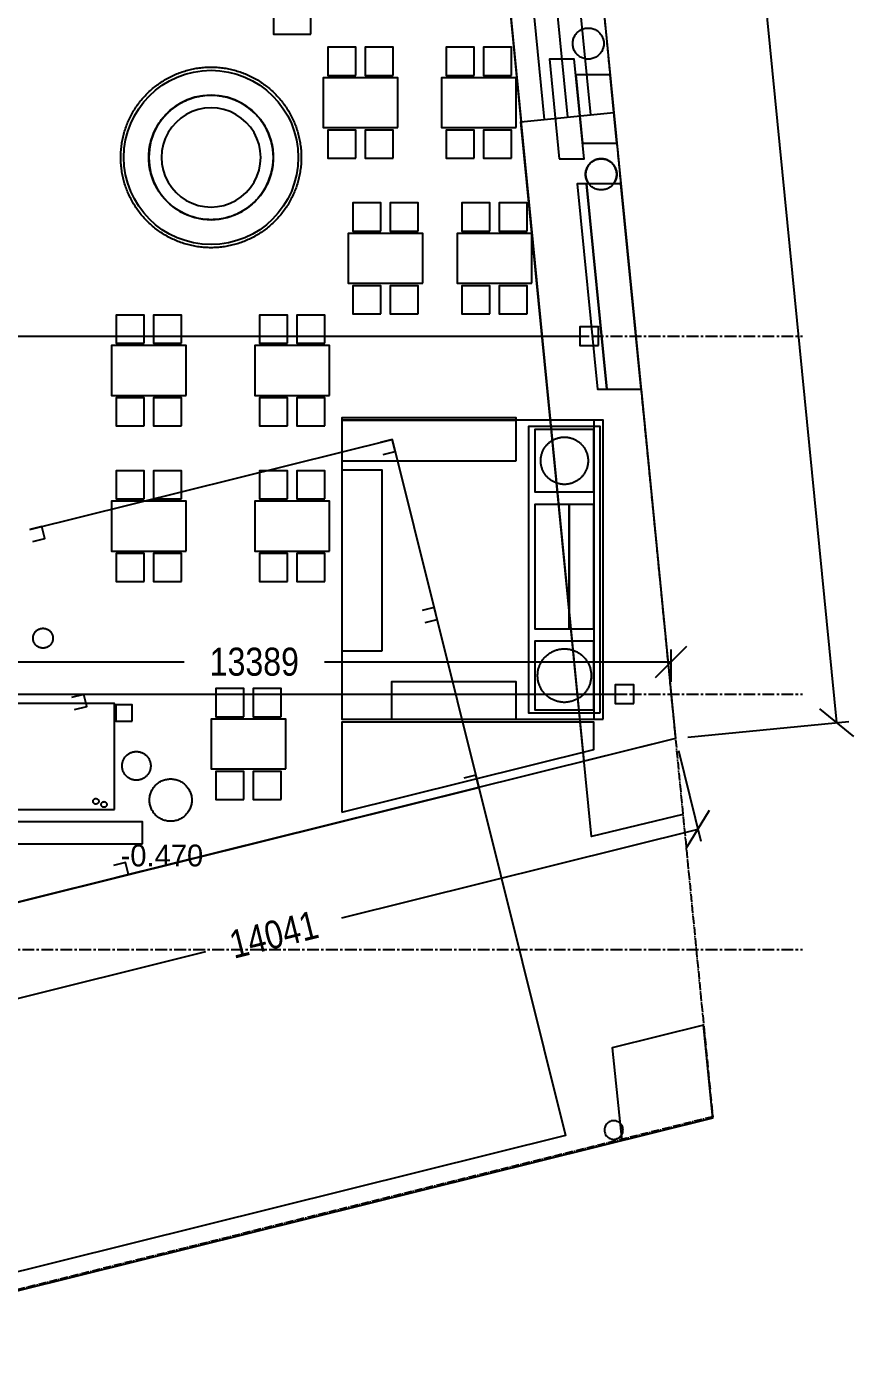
# Model space of a CAD drawing. Header units: millimetres. Extents: x -74219 to 26724, y -11313 to 45223.
# Drawn here: x 3034 to 16319, y -6424 to 14825 of the extents above; entities that cross this region are included whole.
import ezdxf

# ---------------------------------------------------------------- set-up
doc = ezdxf.new("R2010")
doc.units = ezdxf.units.MM
doc.linetypes.add('CENTER', pattern=[5.08, 3.175, -0.635, 0.635, -0.635])
doc.linetypes.add('DASHDOT', pattern=[3.556, 2.54, -0.508, 0, -0.508])
for name, color, linetype in [('SMK-CONTEXT', 8, 'CONTINUOUS'), ('SMK-DIMS', 7, 'CONTINUOUS'), ('SMK-EXIST', 30, 'CONTINUOUS'), ('SMK-GRID', 8, 'CENTER'), ('SMK-LEVEL', 7, 'CONTINUOUS'), ('SMK-LOT', 1, 'DASHDOT'), ('SMK-R6-BBQ', 30, 'Continuous'), ('SMK-R6-FURN', 7, 'Continuous'), ('SMK-R6-PHOTO', 5, 'Continuous'), ('SMK-R6-PLANT', 3, 'Continuous'), ('SMK-R6-ROOF', 34, 'Continuous'), ('SMK-R6-SERV', 4, 'Continuous'), ('SMK-R6-STREET', 6, 'Continuous'), ('SMK-R6-TREE', 3, 'Continuous'), ('SMK-STEPS', 30, 'CONTINUOUS'), ('SMK-ZONE', 3, 'CONTINUOUS')]:
    doc.layers.add(name, color=color, linetype=linetype)
doc.styles.add('OpenSansCondensed-Light', font='OpenSansCondensed-Light.ttf')
doc.dimstyles.new('SMK200', dxfattribs={"dimtxt": 450, "dimasz": 300, "dimexe": 200, "dimexo": 200, "dimgap": 100, "dimtad": 1, "dimdec": 0, "dimtsz": 250, "dimcen": 2.5, "dimazin": 3, "dimtfac": 1, "dimtmove": 0, "dimatfit": 3})

# ---------------------------------------------------------------- blocks, each defined once
blk = doc.blocks.new('_OBLIQUE')
at = {"color": 0, "linetype": 'BYBLOCK'}
blk.add_line((-0.5, -0.5), (0.5, 0.5), dxfattribs=at)
blk = doc.blocks.new('*D12')
for p, q in [((0, 4300), (0, 4820)), ((13389, 4300), (13389, 4820)), ((0, 4620), (5569.5, 4620)), ((7819.5, 4620), (13389, 4620))]:
    blk.add_line(p, q)
at = {"layer": 'Defpoints'}
for p in [(0, 4620), (0, 4100), (13389, 4100)]:
    blk.add_point(p, dxfattribs=at)
at = {"layer": 'SMK-DIMS', "xscale": 500, "yscale": 500}
for p in [(0, 4620), (13389, 4620)]:
    blk.add_blockref('_OBLIQUE', p, dxfattribs=at)
at = {"layer": 'SMK-DIMS', "insert": (6694.5, 4620), "char_height": 450, "attachment_point": 5, "style": 'OpenSansCondensed-Light'}
blk.add_mtext('13389', dxfattribs=at)
blk = doc.blocks.new('*D14')
for p, q in [((9855, 41985), (12443, 42240)), ((12244, 42220), (14035, 24052)), ((14255, 21813), (16046, 3644)), ((13658, 3409), (16245, 3664))]:
    blk.add_line(p, q)
at = {"layer": 'Defpoints'}
for p in [(12244, 42220), (9656, 41965), (13459, 3389)]:
    blk.add_point(p, dxfattribs=at)
at = {"layer": 'SMK-DIMS', "xscale": 500, "yscale": 500, "rotation": -84.37057896927848}
for p in [(12244, 42220), (16046, 3644)]:
    blk.add_blockref('_OBLIQUE', p, dxfattribs=at)
at = {"layer": 'SMK-DIMS', "insert": (14145, 22932), "char_height": 450, "attachment_point": 5, "rotation": 275.6294, "style": 'OpenSansCondensed-Light'}
blk.add_mtext('38763', dxfattribs=at)
blk = doc.blocks.new('*D15')
for p, q in [((13507, 3195), (13869, 1739)), ((8099, 510), (13821, 1934)), ((-119, -194), (243, -1650)), ((195, -1456), (5916, -33))]:
    blk.add_line(p, q)
at = {"layer": 'Defpoints'}
for p in [(13459, 3389), (-168, 0), (195, -1456)]:
    blk.add_point(p, dxfattribs=at)
at = {"layer": 'SMK-DIMS', "xscale": 500, "yscale": 500, "rotation": 13.967659105858573}
for p in [(13821, 1934), (195, -1456)]:
    blk.add_blockref('_OBLIQUE', p, dxfattribs=at)
at = {"layer": 'SMK-DIMS', "insert": (7008, 239), "char_height": 450, "attachment_point": 5, "rotation": 13.9677, "style": 'OpenSansCondensed-Light'}
blk.add_mtext('14041', dxfattribs=at)

msp = doc.modelspace()

# ---------------------------------------------------------------- linework, layer by layer
at = {"layer": 'SMK-CONTEXT'}
for points in [[(-1343.8, -292.6), (10301.4, 2603.9), (11691.7, -2985.7), (46.5, -5882.3)], [(14058.1, -2706.3), (119, -6173.4), (-2407.7, -1858.8), (-5435.2, -1714.9), (-9136.8, -3381.7), (-21774, -6424.1)]]:
    msp.add_lwpolyline(points, dxfattribs=at)
at = {"layer": 'SMK-EXIST'}
for points in [[(6999.8, 12721.5), (6991.3, 12852), (6965.8, 12980.3), (6923.7, 13104.2), (6865.9, 13221.5), (6793.2, 13330.3), (6706.9, 13428.6), (6608.6, 13514.9), (6499.8, 13587.5), (6382.5, 13645.4), (6258.7, 13687.4), (6130.4, 13713), (5999.8, 13721.5), (5869.3, 13713), (5741, 13687.4), (5617.2, 13645.4), (5499.8, 13587.5), (5391.1, 13514.9), (5292.7, 13428.6), (5206.5, 13330.3), (5133.8, 13221.5), (5076, 13104.2), (5033.9, 12980.3), (5008.4, 12852), (4999.8, 12721.5), (5008.4, 12591), (5033.9, 12462.7), (5076, 12338.8), (5133.8, 12221.5), (5206.5, 12112.7), (5292.7, 12014.4), (5391.1, 11928.2), (5499.8, 11855.5), (5617.2, 11797.6), (5741, 11755.6), (5869.3, 11730.1), (5999.8, 11721.5), (6130.4, 11730.1), (6258.7, 11755.6), (6382.5, 11797.6), (6499.8, 11855.5), (6608.6, 11928.2), (6706.9, 12014.4), (6793.2, 12112.7), (6865.9, 12221.5), (6923.7, 12338.8), (6965.8, 12462.7), (6991.3, 12591)], [(6796.6, 12721.5), (6789.8, 12825.5), (6769.5, 12927.7), (6736, 13026.4), (6689.9, 13119.9), (6632, 13206.6), (6563.2, 13284.9), (6484.9, 13353.6), (6398.2, 13411.5), (6304.7, 13457.6), (6206.1, 13491.1), (6103.8, 13511.5), (5999.8, 13518.3), (5895.8, 13511.5), (5793.6, 13491.1), (5694.9, 13457.6), (5601.4, 13411.5), (5514.8, 13353.6), (5436.4, 13284.9), (5367.7, 13206.6), (5309.8, 13119.9), (5263.7, 13026.4), (5230.2, 12927.7), (5209.9, 12825.5), (5203.1, 12721.5), (5209.9, 12617.5), (5230.2, 12515.3), (5263.7, 12416.6), (5309.8, 12323.1), (5367.7, 12236.5), (5436.4, 12158.1), (5514.8, 12089.4), (5601.4, 12031.5), (5694.9, 11985.4), (5793.6, 11951.9), (5895.8, 11931.5), (5999.8, 11924.7), (6103.8, 11931.5), (6206.1, 11951.9), (6304.7, 11985.4), (6398.2, 12031.5), (6484.9, 12089.4), (6563.2, 12158.1), (6632, 12236.5), (6689.9, 12323.1), (6736, 12416.6), (6769.5, 12515.3), (6789.8, 12617.5)], [(12617.1, -2898.4), (12615.9, -2878.9), (12612, -2859.6), (12605.7, -2841), (12597, -2823.4), (12586.1, -2807.1), (12573.2, -2792.4), (12558.5, -2779.4), (12542.1, -2768.5), (12524.5, -2759.9), (12506, -2753.5), (12486.7, -2749.7), (12467.1, -2748.4), (12447.6, -2749.7), (12428.3, -2753.5), (12409.7, -2759.9), (12392.1, -2768.5), (12375.8, -2779.4), (12361.1, -2792.4), (12348.1, -2807.1), (12337.2, -2823.4), (12328.6, -2841), (12322.3, -2859.6), (12318.4, -2878.9), (12317.1, -2898.4), (12318.4, -2918), (12322.3, -2937.3), (12328.6, -2955.8), (12337.2, -2973.4), (12348.1, -2989.7), (12361.1, -3004.5), (12375.8, -3017.4), (12392.1, -3028.3), (12409.7, -3037), (12428.3, -3043.3), (12447.6, -3047.2), (12467.1, -3048.4), (12486.7, -3047.2), (12506, -3043.3), (12524.5, -3037), (12542.1, -3028.3), (12558.5, -3017.4), (12573.2, -3004.5), (12586.1, -2989.7), (12597, -2973.4), (12605.7, -2955.8), (12612, -2937.3), (12615.9, -2918)]]:
    msp.add_lwpolyline(points, close=True, dxfattribs=at)
for points in [[(13576.5, 2170.8), (12110.4, 1814.2), (10975.2, 13293.1), (12471.5, 13441.4)], [(3088.5, 6745.4), (8911.1, 8193.6), (10301.4, 2603.9), (4478.8, 1155.7)], [(8765.2, 7951.3), (8959.3, 7999.5), (8911.1, 8193.6), (8717, 8145.4)], [(3136.7, 6551.3), (3330.8, 6599.6), (3282.5, 6793.7), (3088.5, 6745.4)], [(9436.3, 5253.5), (9630.4, 5301.7), (9582.1, 5495.8), (9388, 5447.6)], [(3807.8, 3853.5), (4001.9, 3901.8), (3953.6, 4095.9), (3759.5, 4047.6)], [(10107.3, 2555.7), (10301.4, 2603.9), (10253.1, 2798), (10059, 2749.8)], [(4478.8, 1155.7), (4672.9, 1204), (4624.6, 1398.1), (4430.5, 1349.8)], [(14058.1, -2706.3), (13911, -1213.9), (12443.2, -1579.6), (12595.1, -3070.2)]]:
    msp.add_lwpolyline(points, dxfattribs=at)
at = {"layer": 'SMK-GRID', "ltscale": 60}
for p, q in [((-14100, 9850), (15500, 9850)), ((-14100, 4100), (15500, 4100)), ((-14100, 0), (15500, 0))]:
    msp.add_line(p, q, dxfattribs=at)
at = {"layer": 'SMK-LOT', "ltscale": 50}
msp.add_lwpolyline([(-74219, 45222.9), (9656.2, 41965.1), (14057.3, -2684.6), (118.1, -6151.6), (-2408.5, -1837), (-5432.8, -1692.1), (-9138.8, -3360.4)], dxfattribs=at)
at = {"layer": 'SMK-R6-BBQ'}
for points in [[(10900, 8500), (10900, 8540), (8100, 8540), (8100, 8500)], [(12300, 3700), (12300, 8500), (8100, 8500), (8100, 3700)], [(10900, 7850), (10900, 8500), (8100, 8500), (8100, 7850)], [(12300, 3700), (12300, 8500), (12150, 8500), (12150, 3700)], [(12250, 3800), (12250, 8400), (11100, 8400), (11100, 3800)], [(12150, 7350), (12150, 8350), (11200, 8350), (11200, 7350)], [(12055, 7850), (12054.8, 7837.6), (12054.2, 7825.1), (12053.2, 7812.8), (12051.7, 7800.4), (12049.9, 7788.1), (12047.7, 7775.9), (12045.1, 7763.7), (12042.1, 7751.6), (12038.6, 7739.7), (12034.8, 7727.9), (12030.6, 7716.1), (12026.1, 7704.6), (12021.1, 7693.2), (12015.8, 7681.9), (12010.1, 7670.9), (12004.1, 7660), (11997.7, 7649.3), (11991, 7638.9), (11983.9, 7628.7), (11976.5, 7618.7), (11968.7, 7608.9), (11960.7, 7599.4), (11952.3, 7590.2), (11943.7, 7581.3), (11934.8, 7572.7), (11925.6, 7564.3), (11916.1, 7556.3), (11906.3, 7548.5), (11896.3, 7541.1), (11886.1, 7534), (11875.7, 7527.3), (11865, 7520.9), (11854.1, 7514.9), (11843.1, 7509.2), (11831.8, 7503.9), (11820.4, 7498.9), (11808.9, 7494.4), (11797.1, 7490.2), (11785.3, 7486.4), (11773.4, 7482.9), (11761.3, 7479.9), (11749.1, 7477.3), (11736.9, 7475.1), (11724.6, 7473.3), (11712.2, 7471.8), (11699.9, 7470.8), (11687.4, 7470.2), (11675, 7470), (11662.6, 7470.2), (11650.1, 7470.8), (11637.8, 7471.8), (11625.4, 7473.3), (11613.1, 7475.1), (11600.9, 7477.3), (11588.7, 7479.9), (11576.6, 7482.9), (11564.7, 7486.4), (11552.9, 7490.2), (11541.1, 7494.4), (11529.6, 7498.9), (11518.2, 7503.9), (11506.9, 7509.2), (11495.9, 7514.9), (11485, 7520.9), (11474.3, 7527.3), (11463.9, 7534), (11453.7, 7541.1), (11443.7, 7548.5), (11433.9, 7556.3), (11424.4, 7564.3), (11415.2, 7572.7), (11406.3, 7581.3), (11397.7, 7590.2), (11389.3, 7599.4), (11381.3, 7608.9), (11373.5, 7618.7), (11366.1, 7628.7), (11359, 7638.9), (11352.3, 7649.3), (11345.9, 7660), (11339.9, 7670.9), (11334.2, 7681.9), (11328.9, 7693.2), (11323.9, 7704.6), (11319.4, 7716.1), (11315.2, 7727.9), (11311.4, 7739.7), (11307.9, 7751.6), (11304.9, 7763.7), (11302.3, 7775.9), (11300.1, 7788.1), (11298.3, 7800.4), (11296.8, 7812.8), (11295.8, 7825.1), (11295.2, 7837.6), (11295, 7850), (11295.2, 7862.4), (11295.8, 7874.9), (11296.8, 7887.2), (11298.3, 7899.6), (11300.1, 7911.9), (11302.3, 7924.1), (11304.9, 7936.3), (11307.9, 7948.4), (11311.4, 7960.3), (11315.2, 7972.1), (11319.4, 7983.9), (11323.9, 7995.4), (11328.9, 8006.8), (11334.2, 8018.1), (11339.9, 8029.1), (11345.9, 8040), (11352.3, 8050.7), (11359, 8061.1), (11366.1, 8071.3), (11373.5, 8081.3), (11381.3, 8091.1), (11389.3, 8100.6), (11397.7, 8109.8), (11406.3, 8118.7), (11415.2, 8127.3), (11424.4, 8135.7), (11433.9, 8143.7), (11443.7, 8151.5), (11453.7, 8158.9), (11463.9, 8166), (11474.3, 8172.7), (11485, 8179.1), (11495.9, 8185.1), (11506.9, 8190.8), (11518.2, 8196.1), (11529.6, 8201.1), (11541.1, 8205.6), (11552.9, 8209.8), (11564.7, 8213.6), (11576.6, 8217.1), (11588.7, 8220.1), (11600.9, 8222.7), (11613.1, 8224.9), (11625.4, 8226.7), (11637.8, 8228.2), (11650.1, 8229.2), (11662.6, 8229.8), (11675, 8230), (11687.4, 8229.8), (11699.9, 8229.2), (11712.2, 8228.2), (11724.6, 8226.7), (11736.9, 8224.9), (11749.1, 8222.7), (11761.3, 8220.1), (11773.4, 8217.1), (11785.3, 8213.6), (11797.1, 8209.8), (11808.9, 8205.6), (11820.4, 8201.1), (11831.8, 8196.1), (11843.1, 8190.8), (11854.1, 8185.1), (11865, 8179.1), (11875.7, 8172.7), (11886.1, 8166), (11896.3, 8158.9), (11906.3, 8151.5), (11916.1, 8143.7), (11925.6, 8135.7), (11934.8, 8127.3), (11943.7, 8118.7), (11952.3, 8109.8), (11960.7, 8100.6), (11968.7, 8091.1), (11976.5, 8081.3), (11983.9, 8071.3), (11991, 8061.1), (11997.7, 8050.7), (12004.1, 8040), (12010.1, 8029.1), (12015.8, 8018.1), (12021.1, 8006.8), (12026.1, 7995.4), (12030.6, 7983.9), (12034.8, 7972.1), (12038.6, 7960.3), (12042.1, 7948.4), (12045.1, 7936.3), (12047.7, 7924.1), (12049.9, 7911.9), (12051.7, 7899.6), (12053.2, 7887.2), (12054.2, 7874.9), (12054.8, 7862.4)], [(8750, 4800), (8750, 7700), (8100, 7700), (8100, 4800)], [(11750, 5150), (11750, 7150), (11200, 7150), (11200, 5150)], [(12150, 5150), (12150, 7150), (11750, 7150), (11750, 5150)], [(12150, 3850), (12150, 4950), (11200, 4950), (11200, 3850)], [(12105, 4400), (12104.8, 4385.9), (12104.1, 4371.9), (12102.9, 4357.9), (12101.3, 4343.9), (12099.3, 4330), (12096.7, 4316.1), (12093.8, 4302.4), (12090.3, 4288.7), (12086.5, 4275.2), (12082.2, 4261.8), (12077.4, 4248.5), (12072.3, 4235.4), (12066.7, 4222.5), (12060.7, 4209.8), (12054.2, 4197.3), (12047.4, 4185), (12040.2, 4172.9), (12032.5, 4161.1), (12024.5, 4149.5), (12016.1, 4138.2), (12007.4, 4127.2), (11998.3, 4116.5), (11988.8, 4106.1), (11979.1, 4095.9), (11968.9, 4086.2), (11958.5, 4076.7), (11947.8, 4067.6), (11936.8, 4058.9), (11925.5, 4050.5), (11913.9, 4042.5), (11902.1, 4034.8), (11890, 4027.6), (11877.7, 4020.8), (11865.2, 4014.3), (11852.5, 4008.3), (11839.6, 4002.7), (11826.5, 3997.6), (11813.2, 3992.8), (11799.8, 3988.5), (11786.3, 3984.7), (11772.6, 3981.2), (11758.9, 3978.3), (11745, 3975.7), (11731.1, 3973.7), (11717.1, 3972.1), (11703.1, 3970.9), (11689.1, 3970.2), (11675, 3970), (11660.9, 3970.2), (11646.9, 3970.9), (11632.9, 3972.1), (11618.9, 3973.7), (11605, 3975.7), (11591.1, 3978.3), (11577.4, 3981.2), (11563.7, 3984.7), (11550.2, 3988.5), (11536.8, 3992.8), (11523.5, 3997.6), (11510.4, 4002.7), (11497.5, 4008.3), (11484.8, 4014.3), (11472.3, 4020.8), (11460, 4027.6), (11447.9, 4034.8), (11436.1, 4042.5), (11424.5, 4050.5), (11413.2, 4058.9), (11402.2, 4067.6), (11391.5, 4076.7), (11381.1, 4086.2), (11370.9, 4095.9), (11361.2, 4106.1), (11351.7, 4116.5), (11342.6, 4127.2), (11333.9, 4138.2), (11325.5, 4149.5), (11317.5, 4161.1), (11309.8, 4172.9), (11302.6, 4185), (11295.8, 4197.3), (11289.3, 4209.8), (11283.3, 4222.5), (11277.7, 4235.4), (11272.6, 4248.5), (11267.8, 4261.8), (11263.5, 4275.2), (11259.7, 4288.7), (11256.2, 4302.4), (11253.3, 4316.1), (11250.7, 4330), (11248.7, 4343.9), (11247.1, 4357.9), (11245.9, 4371.9), (11245.2, 4385.9), (11245, 4400), (11245.2, 4414.1), (11245.9, 4428.1), (11247.1, 4442.1), (11248.7, 4456.1), (11250.7, 4470), (11253.3, 4483.9), (11256.2, 4497.6), (11259.7, 4511.3), (11263.5, 4524.8), (11267.8, 4538.2), (11272.6, 4551.5), (11277.7, 4564.6), (11283.3, 4577.5), (11289.3, 4590.2), (11295.8, 4602.7), (11302.6, 4615), (11309.8, 4627.1), (11317.5, 4638.9), (11325.5, 4650.5), (11333.9, 4661.8), (11342.6, 4672.8), (11351.7, 4683.5), (11361.2, 4693.9), (11370.9, 4704.1), (11381.1, 4713.8), (11391.5, 4723.3), (11402.2, 4732.4), (11413.2, 4741.1), (11424.5, 4749.5), (11436.1, 4757.5), (11447.9, 4765.2), (11460, 4772.4), (11472.3, 4779.2), (11484.8, 4785.7), (11497.5, 4791.7), (11510.4, 4797.3), (11523.5, 4802.4), (11536.8, 4807.2), (11550.2, 4811.5), (11563.7, 4815.3), (11577.4, 4818.8), (11591.1, 4821.7), (11605, 4824.3), (11618.9, 4826.3), (11632.9, 4827.9), (11646.9, 4829.1), (11660.9, 4829.8), (11675, 4830), (11689.1, 4829.8), (11703.1, 4829.1), (11717.1, 4827.9), (11731.1, 4826.3), (11745, 4824.3), (11758.9, 4821.7), (11772.6, 4818.8), (11786.3, 4815.3), (11799.8, 4811.5), (11813.2, 4807.2), (11826.5, 4802.4), (11839.6, 4797.3), (11852.5, 4791.7), (11865.2, 4785.7), (11877.7, 4779.2), (11890, 4772.4), (11902.1, 4765.2), (11913.9, 4757.5), (11925.5, 4749.5), (11936.8, 4741.1), (11947.8, 4732.4), (11958.5, 4723.3), (11968.9, 4713.8), (11979.1, 4704.1), (11988.8, 4693.9), (11998.3, 4683.5), (12007.4, 4672.8), (12016.1, 4661.8), (12024.5, 4650.5), (12032.5, 4638.9), (12040.2, 4627.1), (12047.4, 4615), (12054.2, 4602.7), (12060.7, 4590.2), (12066.7, 4577.5), (12072.3, 4564.6), (12077.4, 4551.5), (12082.2, 4538.2), (12086.5, 4524.8), (12090.3, 4511.3), (12093.8, 4497.6), (12096.7, 4483.9), (12099.3, 4470), (12101.3, 4456.1), (12102.9, 4442.1), (12104.1, 4428.1), (12104.8, 4414.1)], [(10900, 3700), (10900, 4300), (8900, 4300), (8900, 3700)], [(8100, 2206.4), (12150, 3213.7), (12150, 3650), (8100, 3650)]]:
    msp.add_lwpolyline(points, close=True, dxfattribs=at)
at = {"layer": 'SMK-R6-FURN'}
for points in [[(8325, 14040), (8325, 14490), (7875, 14490), (7875, 14040)], [(8925, 14040), (8925, 14490), (8475, 14490), (8475, 14040)], [(10225, 14040), (10225, 14490), (9775, 14490), (9775, 14040)], [(10825, 14040), (10825, 14490), (10375, 14490), (10375, 14040)], [(9000, 13200), (9000, 14000), (7800, 14000), (7800, 13200)], [(10900, 13200), (10900, 14000), (9700, 14000), (9700, 13200)], [(8325, 12710), (8325, 13160), (7875, 13160), (7875, 12710)], [(8925, 12710), (8925, 13160), (8475, 13160), (8475, 12710)], [(10225, 12710), (10225, 13160), (9775, 13160), (9775, 12710)], [(10825, 12710), (10825, 13160), (10375, 13160), (10375, 12710)], [(8725, 11540), (8725, 11990), (8275, 11990), (8275, 11540)], [(9325, 11540), (9325, 11990), (8875, 11990), (8875, 11540)], [(10475, 11540), (10475, 11990), (10025, 11990), (10025, 11540)], [(11075, 11540), (11075, 11990), (10625, 11990), (10625, 11540)], [(9400, 10700), (9400, 11500), (8200, 11500), (8200, 10700)], [(11150, 10700), (11150, 11500), (9950, 11500), (9950, 10700)], [(8725, 10210), (8725, 10660), (8275, 10660), (8275, 10210)], [(9325, 10210), (9325, 10660), (8875, 10660), (8875, 10210)], [(10475, 10210), (10475, 10660), (10025, 10660), (10025, 10210)], [(11075, 10210), (11075, 10660), (10625, 10660), (10625, 10210)], [(4925, 9740), (4925, 10190), (4475, 10190), (4475, 9740)], [(5525, 9740), (5525, 10190), (5075, 10190), (5075, 9740)], [(7225, 9740), (7225, 10190), (6775, 10190), (6775, 9740)], [(7825, 9740), (7825, 10190), (7375, 10190), (7375, 9740)], [(5600, 8900), (5600, 9700), (4400, 9700), (4400, 8900)], [(7900, 8900), (7900, 9700), (6700, 9700), (6700, 8900)], [(4925, 8410), (4925, 8860), (4475, 8860), (4475, 8410)], [(5525, 8410), (5525, 8860), (5075, 8860), (5075, 8410)], [(7225, 8410), (7225, 8860), (6775, 8860), (6775, 8410)], [(7825, 8410), (7825, 8860), (7375, 8860), (7375, 8410)], [(4925, 7240), (4925, 7690), (4475, 7690), (4475, 7240)], [(5525, 7240), (5525, 7690), (5075, 7690), (5075, 7240)], [(7225, 7240), (7225, 7690), (6775, 7690), (6775, 7240)], [(7825, 7240), (7825, 7690), (7375, 7690), (7375, 7240)], [(5600, 6400), (5600, 7200), (4400, 7200), (4400, 6400)], [(7900, 6400), (7900, 7200), (6700, 7200), (6700, 6400)], [(4925, 5910), (4925, 6360), (4475, 6360), (4475, 5910)], [(5525, 5910), (5525, 6360), (5075, 6360), (5075, 5910)], [(7225, 5910), (7225, 6360), (6775, 6360), (6775, 5910)], [(7825, 5910), (7825, 6360), (7375, 6360), (7375, 5910)], [(6525, 3740), (6525, 4190), (6075, 4190), (6075, 3740)], [(7125, 3740), (7125, 4190), (6675, 4190), (6675, 3740)], [(7200, 2900), (7200, 3700), (6000, 3700), (6000, 2900)], [(6525, 2410), (6525, 2860), (6075, 2860), (6075, 2410)], [(7125, 2410), (7125, 2860), (6675, 2860), (6675, 2410)]]:
    msp.add_lwpolyline(points, close=True, dxfattribs=at)
at = {"layer": 'SMK-R6-PHOTO'}
for points in [[(3460, 5000), (3459.7, 4989.5), (3458.6, 4979.1), (3456.9, 4968.8), (3454.5, 4958.6), (3451.5, 4948.6), (3447.8, 4938.8), (3443.5, 4929.2), (3438.6, 4920), (3433, 4911.1), (3426.9, 4902.6), (3420.3, 4894.5), (3413.1, 4886.9), (3405.5, 4879.7), (3397.4, 4873.1), (3388.9, 4867), (3380, 4861.4), (3370.8, 4856.5), (3361.2, 4852.2), (3351.4, 4848.5), (3341.4, 4845.5), (3331.2, 4843.1), (3320.9, 4841.4), (3310.5, 4840.3), (3300, 4840), (3289.5, 4840.3), (3279.1, 4841.4), (3268.8, 4843.1), (3258.6, 4845.5), (3248.6, 4848.5), (3238.8, 4852.2), (3229.2, 4856.5), (3220, 4861.4), (3211.1, 4867), (3202.6, 4873.1), (3194.5, 4879.7), (3186.9, 4886.9), (3179.7, 4894.5), (3173.1, 4902.6), (3167, 4911.1), (3161.4, 4920), (3156.5, 4929.2), (3152.2, 4938.8), (3148.5, 4948.6), (3145.5, 4958.6), (3143.1, 4968.8), (3141.4, 4979.1), (3140.3, 4989.5), (3140, 5000), (3140.3, 5010.5), (3141.4, 5020.9), (3143.1, 5031.2), (3145.5, 5041.4), (3148.5, 5051.4), (3152.2, 5061.2), (3156.5, 5070.8), (3161.4, 5080), (3167, 5088.9), (3173.1, 5097.4), (3179.7, 5105.5), (3186.9, 5113.1), (3194.5, 5120.3), (3202.6, 5126.9), (3211.1, 5133), (3220, 5138.6), (3229.2, 5143.5), (3238.8, 5147.8), (3248.6, 5151.5), (3258.6, 5154.5), (3268.8, 5156.9), (3279.1, 5158.6), (3289.5, 5159.7), (3300, 5160), (3310.5, 5159.7), (3320.9, 5158.6), (3331.2, 5156.9), (3341.4, 5154.5), (3351.4, 5151.5), (3361.2, 5147.8), (3370.8, 5143.5), (3380, 5138.6), (3388.9, 5133), (3397.4, 5126.9), (3405.5, 5120.3), (3413.1, 5113.1), (3420.3, 5105.5), (3426.9, 5097.4), (3433, 5088.9), (3438.6, 5080), (3443.5, 5070.8), (3447.8, 5061.2), (3451.5, 5051.4), (3454.5, 5041.4), (3456.9, 5031.2), (3458.6, 5020.9), (3459.7, 5010.5)], [(4450, 2250), (4450, 3950), (2150, 3950), (2150, 2250)], [(4730, 3670), (4730, 3930), (4470, 3930), (4470, 3670)], [(5030, 2950), (5029.7, 2938.7), (5028.9, 2927.5), (5027.5, 2916.3), (5025.6, 2905.1), (5023.1, 2894.1), (5020.1, 2883.2), (5016.6, 2872.5), (5012.5, 2862), (5007.9, 2851.7), (5002.8, 2841.6), (4997.3, 2831.8), (4991.2, 2822.2), (4984.7, 2813), (4977.8, 2804.1), (4970.4, 2795.5), (4962.6, 2787.4), (4954.5, 2779.6), (4945.9, 2772.2), (4937, 2765.3), (4927.8, 2758.8), (4918.2, 2752.7), (4908.4, 2747.2), (4898.3, 2742.1), (4888, 2737.5), (4877.5, 2733.4), (4866.8, 2729.9), (4855.9, 2726.9), (4844.9, 2724.4), (4833.7, 2722.5), (4822.5, 2721.1), (4811.3, 2720.3), (4800, 2720), (4788.7, 2720.3), (4777.5, 2721.1), (4766.3, 2722.5), (4755.1, 2724.4), (4744.1, 2726.9), (4733.2, 2729.9), (4722.5, 2733.4), (4712, 2737.5), (4701.7, 2742.1), (4691.6, 2747.2), (4681.8, 2752.7), (4672.2, 2758.8), (4663, 2765.3), (4654.1, 2772.2), (4645.5, 2779.6), (4637.4, 2787.4), (4629.6, 2795.5), (4622.2, 2804.1), (4615.3, 2813), (4608.8, 2822.2), (4602.7, 2831.8), (4597.2, 2841.6), (4592.1, 2851.7), (4587.5, 2862), (4583.4, 2872.5), (4579.9, 2883.2), (4576.9, 2894.1), (4574.4, 2905.1), (4572.5, 2916.3), (4571.1, 2927.5), (4570.3, 2938.7), (4570, 2950), (4570.3, 2961.3), (4571.1, 2972.5), (4572.5, 2983.7), (4574.4, 2994.9), (4576.9, 3005.9), (4579.9, 3016.8), (4583.4, 3027.5), (4587.5, 3038), (4592.1, 3048.3), (4597.2, 3058.4), (4602.7, 3068.2), (4608.8, 3077.8), (4615.3, 3087), (4622.2, 3095.9), (4629.6, 3104.5), (4637.4, 3112.6), (4645.5, 3120.4), (4654.1, 3127.8), (4663, 3134.7), (4672.2, 3141.2), (4681.8, 3147.3), (4691.6, 3152.8), (4701.7, 3157.9), (4712, 3162.5), (4722.5, 3166.6), (4733.2, 3170.1), (4744.1, 3173.1), (4755.1, 3175.6), (4766.3, 3177.5), (4777.5, 3178.9), (4788.7, 3179.7), (4800, 3180), (4811.3, 3179.7), (4822.5, 3178.9), (4833.7, 3177.5), (4844.9, 3175.6), (4855.9, 3173.1), (4866.8, 3170.1), (4877.5, 3166.6), (4888, 3162.5), (4898.3, 3157.9), (4908.4, 3152.8), (4918.2, 3147.3), (4927.8, 3141.2), (4937, 3134.7), (4945.9, 3127.8), (4954.5, 3120.4), (4962.6, 3112.6), (4970.4, 3104.5), (4977.8, 3095.9), (4984.7, 3087), (4991.2, 3077.8), (4997.3, 3068.2), (5002.8, 3058.4), (5007.9, 3048.3), (5012.5, 3038), (5016.6, 3027.5), (5020.1, 3016.8), (5023.1, 3005.9), (5025.6, 2994.9), (5027.5, 2983.7), (5028.9, 2972.5), (5029.7, 2961.3)], [(5690, 2400), (5689.6, 2383.3), (5688.4, 2366.7), (5686.3, 2350.1), (5683.5, 2333.7), (5679.8, 2317.4), (5675.4, 2301.3), (5670.1, 2285.5), (5664.1, 2269.9), (5657.4, 2254.6), (5649.9, 2239.7), (5641.6, 2225.2), (5632.7, 2211.1), (5623.1, 2197.5), (5612.8, 2184.3), (5601.9, 2171.7), (5590.4, 2159.6), (5578.3, 2148.1), (5565.7, 2137.2), (5552.5, 2126.9), (5538.9, 2117.3), (5524.8, 2108.4), (5510.3, 2100.1), (5495.4, 2092.6), (5480.1, 2085.9), (5464.5, 2079.9), (5448.7, 2074.6), (5432.6, 2070.2), (5416.3, 2066.5), (5399.9, 2063.7), (5383.3, 2061.6), (5366.7, 2060.4), (5350, 2060), (5333.3, 2060.4), (5316.7, 2061.6), (5300.1, 2063.7), (5283.7, 2066.5), (5267.4, 2070.2), (5251.3, 2074.6), (5235.5, 2079.9), (5219.9, 2085.9), (5204.6, 2092.6), (5189.7, 2100.1), (5175.2, 2108.4), (5161.1, 2117.3), (5147.5, 2126.9), (5134.3, 2137.2), (5121.7, 2148.1), (5109.6, 2159.6), (5098.1, 2171.7), (5087.2, 2184.3), (5076.9, 2197.5), (5067.3, 2211.1), (5058.4, 2225.2), (5050.1, 2239.7), (5042.6, 2254.6), (5035.9, 2269.9), (5029.9, 2285.5), (5024.6, 2301.3), (5020.2, 2317.4), (5016.5, 2333.7), (5013.7, 2350.1), (5011.6, 2366.7), (5010.4, 2383.3), (5010, 2400), (5010.4, 2416.7), (5011.6, 2433.3), (5013.7, 2449.9), (5016.5, 2466.3), (5020.2, 2482.6), (5024.6, 2498.7), (5029.9, 2514.5), (5035.9, 2530.1), (5042.6, 2545.4), (5050.1, 2560.3), (5058.4, 2574.8), (5067.3, 2588.9), (5076.9, 2602.5), (5087.2, 2615.7), (5098.1, 2628.3), (5109.6, 2640.4), (5121.7, 2651.9), (5134.3, 2662.8), (5147.5, 2673.1), (5161.1, 2682.7), (5175.2, 2691.6), (5189.7, 2699.9), (5204.6, 2707.4), (5219.9, 2714.1), (5235.5, 2720.1), (5251.3, 2725.4), (5267.4, 2729.8), (5283.7, 2733.5), (5300.1, 2736.3), (5316.7, 2738.4), (5333.3, 2739.6), (5350, 2740), (5366.7, 2739.6), (5383.3, 2738.4), (5399.9, 2736.3), (5416.3, 2733.5), (5432.6, 2729.8), (5448.7, 2725.4), (5464.5, 2720.1), (5480.1, 2714.1), (5495.4, 2707.4), (5510.3, 2699.9), (5524.8, 2691.6), (5538.9, 2682.7), (5552.5, 2673.1), (5565.7, 2662.8), (5578.3, 2651.9), (5590.4, 2640.4), (5601.9, 2628.3), (5612.8, 2615.7), (5623.1, 2602.5), (5632.7, 2588.9), (5641.6, 2574.8), (5649.9, 2560.3), (5657.4, 2545.4), (5664.1, 2530.1), (5670.1, 2514.5), (5675.4, 2498.7), (5679.8, 2482.6), (5683.5, 2466.3), (5686.3, 2449.9), (5688.4, 2433.3), (5689.6, 2416.7)], [(4195, 2380), (4194.6, 2374.1), (4193.5, 2368.4), (4191.6, 2362.8), (4189, 2357.5), (4185.7, 2352.6), (4181.8, 2348.2), (4177.4, 2344.3), (4172.5, 2341), (4167.2, 2338.4), (4161.6, 2336.5), (4155.9, 2335.4), (4150, 2335), (4144.1, 2335.4), (4138.4, 2336.5), (4132.8, 2338.4), (4127.5, 2341), (4122.6, 2344.3), (4118.2, 2348.2), (4114.3, 2352.6), (4111, 2357.5), (4108.4, 2362.8), (4106.5, 2368.4), (4105.4, 2374.1), (4105, 2380), (4105.4, 2385.9), (4106.5, 2391.6), (4108.4, 2397.2), (4111, 2402.5), (4114.3, 2407.4), (4118.2, 2411.8), (4122.6, 2415.7), (4127.5, 2419), (4132.8, 2421.6), (4138.4, 2423.5), (4144.1, 2424.6), (4150, 2425), (4155.9, 2424.6), (4161.6, 2423.5), (4167.2, 2421.6), (4172.5, 2419), (4177.4, 2415.7), (4181.8, 2411.8), (4185.7, 2407.4), (4189, 2402.5), (4191.6, 2397.2), (4193.5, 2391.6), (4194.6, 2385.9)], [(4325, 2330), (4324.6, 2324.1), (4323.5, 2318.4), (4321.6, 2312.8), (4319, 2307.5), (4315.7, 2302.6), (4311.8, 2298.2), (4307.4, 2294.3), (4302.5, 2291), (4297.2, 2288.4), (4291.6, 2286.5), (4285.9, 2285.4), (4280, 2285), (4274.1, 2285.4), (4268.4, 2286.5), (4262.8, 2288.4), (4257.5, 2291), (4252.6, 2294.3), (4248.2, 2298.2), (4244.3, 2302.6), (4241, 2307.5), (4238.4, 2312.8), (4236.5, 2318.4), (4235.4, 2324.1), (4235, 2330), (4235.4, 2335.9), (4236.5, 2341.6), (4238.4, 2347.2), (4241, 2352.5), (4244.3, 2357.4), (4248.2, 2361.8), (4252.6, 2365.7), (4257.5, 2369), (4262.8, 2371.6), (4268.4, 2373.5), (4274.1, 2374.6), (4280, 2375), (4285.9, 2374.6), (4291.6, 2373.5), (4297.2, 2371.6), (4302.5, 2369), (4307.4, 2365.7), (4311.8, 2361.8), (4315.7, 2357.4), (4319, 2352.5), (4321.6, 2347.2), (4323.5, 2341.6), (4324.6, 2335.9)], [(4900, 1700), (4900, 2050), (1700, 2050), (1700, 1700)]]:
    msp.add_lwpolyline(points, close=True, dxfattribs=at)
at = {"layer": 'SMK-R6-PLANT'}
msp.add_lwpolyline([(12328.9, 14850), (12814.6, 9922.8), (12580.3, 12300), (12465.4, 12300), (12473.4, 12311.1), (12482, 12325), (12489.7, 12339.4), (12496.5, 12354.3), (12502.2, 12369.6), (12507, 12385.3), (12510.7, 12401.2), (12513.3, 12417.4), (12514.9, 12433.6), (12515.5, 12450), (12514.9, 12466.4), (12513.3, 12482.6), (12510.7, 12498.8), (12507, 12514.7), (12502.2, 12530.4), (12496.5, 12545.7), (12489.7, 12560.6), (12482, 12575), (12473.4, 12588.9), (12463.8, 12602.2), (12453.4, 12614.8), (12442.3, 12626.8), (12430.3, 12638), (12417.7, 12648.3), (12404.4, 12657.9), (12390.5, 12666.5), (12376.1, 12674.2), (12361.2, 12681), (12345.8, 12686.7), (12330.2, 12691.5), (12314.3, 12695.2), (12298.1, 12697.9), (12281.8, 12699.5), (12265.5, 12700), (12249.1, 12699.5), (12232.9, 12697.9), (12216.7, 12695.2), (12200.8, 12691.5), (12185.1, 12686.7), (12169.8, 12681), (12154.9, 12674.2), (12140.5, 12666.5), (12126.6, 12657.9), (12113.3, 12648.3), (12100.6, 12638), (12088.7, 12626.8), (12077.5, 12614.8), (12067.1, 12602.2), (12057.6, 12588.9), (12049, 12575), (12041.3, 12560.6), (12034.5, 12545.7), (12028.8, 12530.4), (12024, 12514.7), (12020.3, 12498.8), (12017.6, 12482.6), (12016, 12466.4), (12015.5, 12450), (12016, 12433.6), (12017.6, 12417.4), (12020.3, 12401.2), (12024, 12385.3), (12028.8, 12369.6), (12034.5, 12354.3), (12041.3, 12339.4), (12049, 12325), (12057.6, 12311.1), (12065.6, 12300), (12030.3, 12300), (11880.3, 12300), (12205.5, 9000), (12355.5, 9000), (12905.5, 9000), (13458.6, 3389.2), (11994.5, 3025), (10759.9, 15550)], dxfattribs=at)
at = {"layer": 'SMK-R6-ROOF'}
for p, q in [((0, 9850), (12071.8, 9850)), ((0, 4100), (12638.5, 4100))]:
    msp.add_line(p, q, dxfattribs=at)
for points in [[(12221.8, 9700), (12221.8, 10000), (11921.8, 10000), (11921.8, 9700)], [(12788.5, 3950), (12788.5, 4250), (12488.5, 4250), (12488.5, 3950)]]:
    msp.add_lwpolyline(points, close=True, dxfattribs=at)
msp.add_circle((5999, 12722), 1400, dxfattribs=at)
at = {"layer": 'SMK-R6-SERV'}
msp.add_lwpolyline([(7600, 14700), (7600, 15250), (7000, 15250), (7000, 14700)], close=True, dxfattribs=at)
at = {"layer": 'SMK-R6-STREET'}
for points in [[(12308.5, 14550), (12308, 14533.6), (12306.3, 14517.4), (12303.7, 14501.2), (12300, 14485.3), (12295.2, 14469.6), (12289.5, 14454.3), (12282.7, 14439.4), (12275, 14425), (12266.4, 14411.1), (12256.8, 14397.8), (12246.4, 14385.2), (12235.3, 14373.2), (12223.3, 14362), (12210.7, 14351.7), (12197.4, 14342.1), (12183.5, 14333.5), (12169.1, 14325.8), (12154.2, 14319), (12138.8, 14313.3), (12123.2, 14308.5), (12107.3, 14304.8), (12091.1, 14302.1), (12074.8, 14300.5), (12058.5, 14300), (12042.1, 14300.5), (12025.9, 14302.1), (12009.7, 14304.8), (11993.8, 14308.5), (11978.1, 14313.3), (11962.8, 14319), (11947.9, 14325.8), (11933.5, 14333.5), (11919.6, 14342.1), (11906.3, 14351.7), (11893.7, 14362), (11881.7, 14373.2), (11870.5, 14385.2), (11860.1, 14397.8), (11850.6, 14411.1), (11842, 14425), (11834.3, 14439.4), (11827.5, 14454.3), (11821.8, 14469.6), (11817, 14485.3), (11813.3, 14501.2), (11810.6, 14517.4), (11809, 14533.6), (11808.5, 14550), (11809, 14566.4), (11810.6, 14582.6), (11813.3, 14598.8), (11817, 14614.7), (11821.8, 14630.4), (11827.5, 14645.7), (11834.3, 14660.6), (11842, 14675), (11850.6, 14688.9), (11860.1, 14702.2), (11870.5, 14714.8), (11881.7, 14726.8), (11893.7, 14738), (11906.3, 14748.3), (11919.6, 14757.9), (11933.5, 14766.5), (11947.9, 14774.2), (11962.8, 14781), (11978.1, 14786.7), (11993.8, 14791.5), (12009.7, 14795.2), (12025.9, 14797.9), (12042.1, 14799.5), (12058.5, 14800), (12074.8, 14799.5), (12091.1, 14797.9), (12107.3, 14795.2), (12123.2, 14791.5), (12138.8, 14786.7), (12154.2, 14781), (12169.1, 14774.2), (12183.5, 14766.5), (12197.4, 14757.9), (12210.7, 14748.3), (12223.3, 14738), (12235.3, 14726.8), (12246.4, 14714.8), (12256.8, 14702.2), (12266.4, 14688.9), (12275, 14675), (12282.7, 14660.6), (12289.5, 14645.7), (12295.2, 14630.4), (12300, 14614.7), (12303.7, 14598.8), (12306.3, 14582.6), (12308, 14566.4)], [(11590.8, 12700), (11990.8, 12700), (11833.1, 14300), (11433.1, 14300)], [(11966.2, 12950), (12516.2, 12950), (12407.8, 14050), (11857.8, 14050)], [(12515.5, 12450), (12514.9, 12433.6), (12513.3, 12417.4), (12510.7, 12401.2), (12507, 12385.3), (12502.2, 12369.6), (12496.5, 12354.3), (12489.7, 12339.4), (12482, 12325), (12473.4, 12311.1), (12463.8, 12297.8), (12453.4, 12285.2), (12442.3, 12273.2), (12430.3, 12262), (12417.7, 12251.7), (12404.4, 12242.1), (12390.5, 12233.5), (12376.1, 12225.8), (12361.2, 12219), (12345.8, 12213.3), (12330.2, 12208.5), (12314.3, 12204.8), (12298.1, 12202.1), (12281.8, 12200.5), (12265.5, 12200), (12249.1, 12200.5), (12232.9, 12202.1), (12216.7, 12204.8), (12200.8, 12208.5), (12185.1, 12213.3), (12169.8, 12219), (12154.9, 12225.8), (12140.5, 12233.5), (12126.6, 12242.1), (12113.3, 12251.7), (12100.6, 12262), (12088.7, 12273.2), (12077.5, 12285.2), (12067.1, 12297.8), (12057.6, 12311.1), (12049, 12325), (12041.3, 12339.4), (12034.5, 12354.3), (12028.8, 12369.6), (12024, 12385.3), (12020.3, 12401.2), (12017.6, 12417.4), (12016, 12433.6), (12015.5, 12450), (12016, 12466.4), (12017.6, 12482.6), (12020.3, 12498.8), (12024, 12514.7), (12028.8, 12530.4), (12034.5, 12545.7), (12041.3, 12560.6), (12049, 12575), (12057.6, 12588.9), (12067.1, 12602.2), (12077.5, 12614.8), (12088.7, 12626.8), (12100.6, 12638), (12113.3, 12648.3), (12126.6, 12657.9), (12140.5, 12666.5), (12154.9, 12674.2), (12169.8, 12681), (12185.1, 12686.7), (12200.8, 12691.5), (12216.7, 12695.2), (12232.9, 12697.9), (12249.1, 12699.5), (12265.5, 12700), (12281.8, 12699.5), (12298.1, 12697.9), (12314.3, 12695.2), (12330.2, 12691.5), (12345.8, 12686.7), (12361.2, 12681), (12376.1, 12674.2), (12390.5, 12666.5), (12404.4, 12657.9), (12417.7, 12648.3), (12430.3, 12638), (12442.3, 12626.8), (12453.4, 12614.8), (12463.8, 12602.2), (12473.4, 12588.9), (12482, 12575), (12489.7, 12560.6), (12496.5, 12545.7), (12502.2, 12530.4), (12507, 12514.7), (12510.7, 12498.8), (12513.3, 12482.6), (12514.9, 12466.4)], [(12205.5, 9000), (12355.5, 9000), (12030.3, 12300), (11880.3, 12300)], [(12355.5, 9000), (12905.5, 9000), (12580.3, 12300), (12030.3, 12300)]]:
    msp.add_lwpolyline(points, close=True, dxfattribs=at)
at = {"layer": 'SMK-R6-TREE'}
for points in [[(7448.8, 12698.3), (7448.2, 12674.6), (7447.3, 12650.9), (7445.9, 12627.2), (7444.2, 12603.5), (7442, 12579.9), (7439.5, 12556.3), (7436.6, 12532.7), (7433.3, 12509.2), (7429.6, 12485.8), (7425.6, 12462.4), (7421.1, 12439.1), (7416.3, 12415.9), (7411.1, 12392.7), (7405.5, 12369.7), (7399.6, 12346.7), (7393.3, 12323.8), (7386.6, 12301.1), (7379.5, 12278.4), (7372, 12255.9), (7364.2, 12233.5), (7356.1, 12211.2), (7347.5, 12189.1), (7338.6, 12167.1), (7329.4, 12145.3), (7319.8, 12123.6), (7309.8, 12102), (7299.5, 12080.7), (7288.8, 12059.5), (7277.8, 12038.5), (7266.4, 12017.6), (7254.7, 11997), (7242.7, 11976.6), (7230.3, 11956.3), (7217.7, 11936.3), (7204.6, 11916.4), (7191.3, 11896.8), (7177.6, 11877.4), (7163.7, 11858.2), (7149.4, 11839.3), (7134.8, 11820.6), (7119.9, 11802.1), (7104.7, 11783.9), (7089.2, 11765.9), (7073.4, 11748.2), (7057.3, 11730.8), (7040.9, 11713.6), (7024.3, 11696.7), (7007.4, 11680.1), (6990.2, 11663.7), (6972.8, 11647.6), (6955.1, 11631.8), (6937.1, 11616.3), (6918.9, 11601.1), (6900.4, 11586.2), (6881.7, 11571.6), (6862.8, 11557.3), (6843.6, 11543.4), (6824.2, 11529.7), (6804.6, 11516.4), (6784.7, 11503.3), (6764.7, 11490.7), (6744.4, 11478.3), (6724, 11466.3), (6703.4, 11454.6), (6682.5, 11443.2), (6661.5, 11432.2), (6640.3, 11421.5), (6619, 11411.2), (6597.4, 11401.2), (6575.7, 11391.6), (6553.9, 11382.4), (6531.9, 11373.5), (6509.8, 11364.9), (6487.5, 11356.8), (6465.1, 11349), (6442.6, 11341.5), (6419.9, 11334.4), (6397.2, 11327.7), (6374.3, 11321.4), (6351.3, 11315.5), (6328.3, 11309.9), (6305.1, 11304.7), (6281.9, 11299.9), (6258.6, 11295.4), (6235.2, 11291.4), (6211.8, 11287.7), (6188.3, 11284.4), (6164.7, 11281.5), (6141.1, 11279), (6117.5, 11276.8), (6093.8, 11275.1), (6070.1, 11273.7), (6046.4, 11272.8), (6022.7, 11272.2), (5999, 11272), (5975.3, 11272.2), (5951.6, 11272.8), (5927.9, 11273.7), (5904.2, 11275.1), (5880.5, 11276.8), (5856.9, 11279), (5833.3, 11281.5), (5809.7, 11284.4), (5786.2, 11287.7), (5762.8, 11291.4), (5739.4, 11295.4), (5716.1, 11299.9), (5692.9, 11304.7), (5669.7, 11309.9), (5646.7, 11315.5), (5623.7, 11321.4), (5600.8, 11327.7), (5578.1, 11334.4), (5555.4, 11341.5), (5532.9, 11349), (5510.5, 11356.8), (5488.2, 11364.9), (5466.1, 11373.5), (5444.1, 11382.4), (5422.3, 11391.6), (5400.6, 11401.2), (5379, 11411.2), (5357.7, 11421.5), (5336.5, 11432.2), (5315.5, 11443.2), (5294.6, 11454.6), (5274, 11466.3), (5253.6, 11478.3), (5233.3, 11490.7), (5213.3, 11503.3), (5193.4, 11516.4), (5173.8, 11529.7), (5154.4, 11543.4), (5135.2, 11557.3), (5116.3, 11571.6), (5097.6, 11586.2), (5079.1, 11601.1), (5060.9, 11616.3), (5042.9, 11631.8), (5025.2, 11647.6), (5007.8, 11663.7), (4990.6, 11680.1), (4973.7, 11696.7), (4957.1, 11713.6), (4940.7, 11730.8), (4924.6, 11748.2), (4908.8, 11765.9), (4893.3, 11783.9), (4878.1, 11802.1), (4863.2, 11820.6), (4848.6, 11839.3), (4834.3, 11858.2), (4820.4, 11877.4), (4806.7, 11896.8), (4793.4, 11916.4), (4780.3, 11936.3), (4767.7, 11956.3), (4755.3, 11976.6), (4743.3, 11997), (4731.6, 12017.6), (4720.2, 12038.5), (4709.2, 12059.5), (4698.5, 12080.7), (4688.2, 12102), (4678.2, 12123.6), (4668.6, 12145.3), (4659.4, 12167.1), (4650.5, 12189.1), (4641.9, 12211.2), (4633.8, 12233.5), (4626, 12255.9), (4618.5, 12278.4), (4611.4, 12301.1), (4604.7, 12323.8), (4598.4, 12346.7), (4592.5, 12369.7), (4586.9, 12392.7), (4581.7, 12415.9), (4576.9, 12439.1), (4572.4, 12462.4), (4568.4, 12485.8), (4564.7, 12509.2), (4561.4, 12532.7), (4558.5, 12556.3), (4556, 12579.9), (4553.8, 12603.5), (4552.1, 12627.2), (4550.7, 12650.9), (4549.8, 12674.6), (4549.2, 12698.3), (4549, 12722), (4549.2, 12745.7), (4549.8, 12769.4), (4550.7, 12793.1), (4552.1, 12816.8), (4553.8, 12840.5), (4556, 12864.1), (4558.5, 12887.7), (4561.4, 12911.3), (4564.7, 12934.8), (4568.4, 12958.2), (4572.4, 12981.6), (4576.9, 13004.9), (4581.7, 13028.1), (4586.9, 13051.3), (4592.5, 13074.3), (4598.4, 13097.3), (4604.7, 13120.2), (4611.4, 13142.9), (4618.5, 13165.6), (4626, 13188.1), (4633.8, 13210.5), (4641.9, 13232.8), (4650.5, 13254.9), (4659.4, 13276.9), (4668.6, 13298.7), (4678.2, 13320.4), (4688.2, 13342), (4698.5, 13363.3), (4709.2, 13384.5), (4720.2, 13405.5), (4731.6, 13426.4), (4743.3, 13447), (4755.3, 13467.4), (4767.7, 13487.7), (4780.3, 13507.7), (4793.4, 13527.6), (4806.7, 13547.2), (4820.4, 13566.6), (4834.3, 13585.8), (4848.6, 13604.7), (4863.2, 13623.4), (4878.1, 13641.9), (4893.3, 13660.1), (4908.8, 13678.1), (4924.6, 13695.8), (4940.7, 13713.2), (4957.1, 13730.4), (4973.7, 13747.3), (4990.6, 13763.9), (5007.8, 13780.3), (5025.2, 13796.4), (5042.9, 13812.2), (5060.9, 13827.7), (5079.1, 13842.9), (5097.6, 13857.8), (5116.3, 13872.4), (5135.2, 13886.7), (5154.4, 13900.6), (5173.8, 13914.3), (5193.4, 13927.6), (5213.3, 13940.7), (5233.3, 13953.3), (5253.6, 13965.7), (5274, 13977.7), (5294.6, 13989.4), (5315.5, 14000.8), (5336.5, 14011.8), (5357.7, 14022.5), (5379, 14032.8), (5400.6, 14042.8), (5422.3, 14052.4), (5444.1, 14061.6), (5466.1, 14070.5), (5488.2, 14079.1), (5510.5, 14087.2), (5532.9, 14095), (5555.4, 14102.5), (5578.1, 14109.6), (5600.8, 14116.3), (5623.7, 14122.6), (5646.7, 14128.5), (5669.7, 14134.1), (5692.9, 14139.3), (5716.1, 14144.1), (5739.4, 14148.6), (5762.8, 14152.6), (5786.2, 14156.3), (5809.7, 14159.6), (5833.3, 14162.5), (5856.9, 14165), (5880.5, 14167.2), (5904.2, 14168.9), (5927.9, 14170.3), (5951.6, 14171.2), (5975.3, 14171.8), (5999, 14172), (6022.7, 14171.8), (6046.4, 14171.2), (6070.1, 14170.3), (6093.8, 14168.9), (6117.5, 14167.2), (6141.1, 14165), (6164.7, 14162.5), (6188.3, 14159.6), (6211.8, 14156.3), (6235.2, 14152.6), (6258.6, 14148.6), (6281.9, 14144.1), (6305.1, 14139.3), (6328.3, 14134.1), (6351.3, 14128.5), (6374.3, 14122.6), (6397.2, 14116.3), (6419.9, 14109.6), (6442.6, 14102.5), (6465.1, 14095), (6487.5, 14087.2), (6509.8, 14079.1), (6531.9, 14070.5), (6553.9, 14061.6), (6575.7, 14052.4), (6597.4, 14042.8), (6619, 14032.8), (6640.3, 14022.5), (6661.5, 14011.8), (6682.5, 14000.8), (6703.4, 13989.4), (6724, 13977.7), (6744.4, 13965.7), (6764.7, 13953.3), (6784.7, 13940.7), (6804.6, 13927.6), (6824.2, 13914.3), (6843.6, 13900.6), (6862.8, 13886.7), (6881.7, 13872.4), (6900.4, 13857.8), (6918.9, 13842.9), (6937.1, 13827.7), (6955.1, 13812.2), (6972.8, 13796.4), (6990.2, 13780.3), (7007.4, 13763.9), (7024.3, 13747.3), (7040.9, 13730.4), (7057.3, 13713.2), (7073.4, 13695.8), (7089.2, 13678.1), (7104.7, 13660.1), (7119.9, 13641.9), (7134.8, 13623.4), (7149.4, 13604.7), (7163.7, 13585.8), (7177.6, 13566.6), (7191.3, 13547.2), (7204.6, 13527.6), (7217.7, 13507.7), (7230.3, 13487.7), (7242.7, 13467.4), (7254.7, 13447), (7266.4, 13426.4), (7277.8, 13405.5), (7288.8, 13384.5), (7299.5, 13363.3), (7309.8, 13342), (7319.8, 13320.4), (7329.4, 13298.7), (7338.6, 13276.9), (7347.5, 13254.9), (7356.1, 13232.8), (7364.2, 13210.5), (7372, 13188.1), (7379.5, 13165.6), (7386.6, 13142.9), (7393.3, 13120.2), (7399.6, 13097.3), (7405.5, 13074.3), (7411.1, 13051.3), (7416.3, 13028.1), (7421.1, 13004.9), (7425.6, 12981.6), (7429.6, 12958.2), (7433.3, 12934.8), (7436.6, 12911.3), (7439.5, 12887.7), (7442, 12864.1), (7444.2, 12840.5), (7445.9, 12816.8), (7447.3, 12793.1), (7448.2, 12769.4), (7448.8, 12745.7), (7449, 12722)], [(6999, 12722), (6998.5, 12689.3), (6996.9, 12656.6), (6994.2, 12624), (6990.4, 12591.5), (6985.6, 12559.1), (6979.8, 12526.9), (6972.9, 12494.9), (6964.9, 12463.2), (6955.9, 12431.7), (6945.9, 12400.6), (6934.9, 12369.7), (6922.9, 12339.3), (6909.9, 12309.3), (6895.9, 12279.7), (6880.9, 12250.6), (6865, 12222), (6848.2, 12193.9), (6830.5, 12166.4), (6811.8, 12139.5), (6792.4, 12113.2), (6772, 12087.6), (6750.8, 12062.7), (6728.9, 12038.4), (6706.1, 12014.9), (6682.6, 11992.1), (6658.3, 11970.2), (6633.4, 11949), (6607.8, 11928.6), (6581.5, 11909.2), (6554.6, 11890.5), (6527.1, 11872.8), (6499, 11856), (6470.4, 11840.1), (6441.3, 11825.1), (6411.7, 11811.1), (6381.7, 11798.1), (6351.3, 11786.1), (6320.4, 11775.1), (6289.3, 11765.1), (6257.8, 11756.1), (6226.1, 11748.1), (6194.1, 11741.2), (6161.9, 11735.4), (6129.5, 11730.6), (6097, 11726.8), (6064.4, 11724.1), (6031.7, 11722.5), (5999, 11722), (5966.3, 11722.5), (5933.6, 11724.1), (5901, 11726.8), (5868.5, 11730.6), (5836.1, 11735.4), (5803.9, 11741.2), (5771.9, 11748.1), (5740.2, 11756.1), (5708.7, 11765.1), (5677.6, 11775.1), (5646.7, 11786.1), (5616.3, 11798.1), (5586.3, 11811.1), (5556.7, 11825.1), (5527.6, 11840.1), (5499, 11856), (5470.9, 11872.8), (5443.4, 11890.5), (5416.5, 11909.2), (5390.2, 11928.6), (5364.6, 11949), (5339.7, 11970.2), (5315.4, 11992.1), (5291.9, 12014.9), (5269.1, 12038.4), (5247.2, 12062.7), (5226, 12087.6), (5205.6, 12113.2), (5186.2, 12139.5), (5167.5, 12166.4), (5149.8, 12193.9), (5133, 12222), (5117.1, 12250.6), (5102.1, 12279.7), (5088.1, 12309.3), (5075.1, 12339.3), (5063.1, 12369.7), (5052.1, 12400.6), (5042.1, 12431.7), (5033.1, 12463.2), (5025.1, 12494.9), (5018.2, 12526.9), (5012.4, 12559.1), (5007.6, 12591.5), (5003.8, 12624), (5001.1, 12656.6), (4999.5, 12689.3), (4999, 12722), (4999.5, 12754.7), (5001.1, 12787.4), (5003.8, 12820), (5007.6, 12852.5), (5012.4, 12884.9), (5018.2, 12917.1), (5025.1, 12949.1), (5033.1, 12980.8), (5042.1, 13012.3), (5052.1, 13043.4), (5063.1, 13074.3), (5075.1, 13104.7), (5088.1, 13134.7), (5102.1, 13164.3), (5117.1, 13193.4), (5133, 13222), (5149.8, 13250.1), (5167.5, 13277.6), (5186.2, 13304.5), (5205.6, 13330.8), (5226, 13356.4), (5247.2, 13381.3), (5269.1, 13405.6), (5291.9, 13429.1), (5315.4, 13451.9), (5339.7, 13473.8), (5364.6, 13495), (5390.2, 13515.4), (5416.5, 13534.8), (5443.4, 13553.5), (5470.9, 13571.2), (5499, 13588), (5527.6, 13603.9), (5556.7, 13618.9), (5586.3, 13632.9), (5616.3, 13645.9), (5646.7, 13657.9), (5677.6, 13668.9), (5708.7, 13678.9), (5740.2, 13687.9), (5771.9, 13695.9), (5803.9, 13702.8), (5836.1, 13708.6), (5868.5, 13713.4), (5901, 13717.2), (5933.6, 13719.9), (5966.3, 13721.5), (5999, 13722), (6031.7, 13721.5), (6064.4, 13719.9), (6097, 13717.2), (6129.5, 13713.4), (6161.9, 13708.6), (6194.1, 13702.8), (6226.1, 13695.9), (6257.8, 13687.9), (6289.3, 13678.9), (6320.4, 13668.9), (6351.3, 13657.9), (6381.7, 13645.9), (6411.7, 13632.9), (6441.3, 13618.9), (6470.4, 13603.9), (6499, 13588), (6527.1, 13571.2), (6554.6, 13553.5), (6581.5, 13534.8), (6607.8, 13515.4), (6633.4, 13495), (6658.3, 13473.8), (6682.6, 13451.9), (6706.1, 13429.1), (6728.9, 13405.6), (6750.8, 13381.3), (6772, 13356.4), (6792.4, 13330.8), (6811.8, 13304.5), (6830.5, 13277.6), (6848.2, 13250.1), (6865, 13222), (6880.9, 13193.4), (6895.9, 13164.3), (6909.9, 13134.7), (6922.9, 13104.7), (6934.9, 13074.3), (6945.9, 13043.4), (6955.9, 13012.3), (6964.9, 12980.8), (6972.9, 12949.1), (6979.8, 12917.1), (6985.6, 12884.9), (6990.4, 12852.5), (6994.2, 12820), (6996.9, 12787.4), (6998.5, 12754.7)]]:
    msp.add_lwpolyline(points, close=True, dxfattribs=at)
at = {"layer": 'SMK-STEPS'}
for points in [[(11727.6, 13367.8), (11242, 18287.3)], [(12097.4, 13404.3), (11611.7, 18323.8)], [(10988.1, 13294.8), (10502.4, 18214.2)], [(11357.9, 13331.3), (10872.2, 18250.8)]]:
    msp.add_lwpolyline(points, dxfattribs=at)
at = {"layer": 'SMK-ZONE'}
msp.add_lwpolyline([(0, 42340.2), (9656.2, 41965.1), (13458.6, 3389.2), (-167.5, 0), (-7250, 0), (-7250, 4100), (0, 4100)], close=True, dxfattribs=at)

# ---------------------------------------------------------------- texts
at = {"layer": 'SMK-LEVEL'}
msp.add_text('-0.470', height=350, dxfattribs=at).set_placement((4546.2, 1335.1))

# ---------------------------------------------------------------- dimensions: what is measured, and where the dimension line sits
at = {"layer": 'SMK-DIMS'}
for base, p1, angle, picture, middle in [((12243.7, 42220.1), (9656.2, 41965.1), 275.62942, '*D14', (14144.9, 22932.2)), ((194.6, -1455.6), (-167.5, 0), 13.96766, '*D15', (7007.6, 239))]:
    dim = msp.add_linear_dim(base=base, p1=p1, p2=(13458.6, 3389.2), angle=angle, dimstyle='SMK200', dxfattribs=at)
    dim.commit()
    dim.dimension.update_dxf_attribs({"geometry": picture, "text_midpoint": middle})
dim = msp.add_linear_dim(base=(0, 4620), p1=(0, 4100), p2=(13389, 4100), dimstyle='SMK200', dxfattribs=at)
dim.commit()
dim.dimension.update_dxf_attribs({"geometry": '*D12', "text_midpoint": (6694.5, 4620)})

doc.saveas('drawing.dxf')
